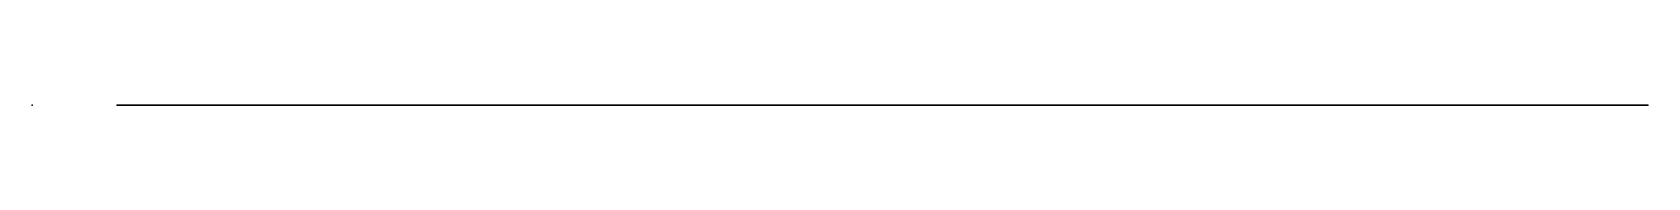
# Model space of a CAD drawing. Header units: centimetres. Extents: x 0 to 9.5, y 0 to 0.
import ezdxf

# ---------------------------------------------------------------- set-up
doc = ezdxf.new("R2010")
doc.units = ezdxf.units.CM
doc.header["$MEASUREMENT"] = 0
doc.layers.add('VESC EDU Mount v5_Sketch1', color=7, linetype='Continuous')

msp = doc.modelspace()

# ---------------------------------------------------------------- linework, layer by layer
at = {"layer": 'VESC EDU Mount v5_Sketch1'}
for p, q in [((0.5, 0, -0.9), (0.5, 0, -5.6)), ((0.8, 0, -5.9), (9.2, 0, -5.9)), ((9.2, 0, -0.6), (0.8, 0, -0.6)), ((2.3, 0, -4.8), (2.2864, 0, -2.26)), ((8.8839, 0, -3.9709), (2.2957, 0, -4.0063)), ((2.5785, 0, -5.7), (8.1785, 0, -5.7)), ((8.1785, 0, -1.3), (2.5785, 0, -5.7)), ((8.1785, 0, -1.3), (2.5785, 0, -1.3)), ((2.5785, 0, -1.3), (8.1785, 0, -5.7)), ((2.5785, 0, -1.3), (2.5785, 0, -5.7)), ((8.1785, 0, -5.7), (8.1785, 0, -1.3)), ((9.5, 0, -5.6), (9.5, 0, -0.9))]:
    msp.add_line(p, q, dxfattribs=at)
at = {"layer": 'VESC EDU Mount v5_Sketch1', "extrusion": (0, 1, 0)}
for centre in [(-2.2864, -2.26), (-2.3, -4.8), (-2.8285, -3.15), (-5.4785, -5.4), (-7.1785, -1.5), (-8.8839, -3.9709)]:
    msp.add_circle(centre, 0.175, dxfattribs=at)
for centre, start, end in [((-0.8, -0.9), 0, 90), ((-0.8, -5.6), 270, 0), ((-9.2, -5.6), 180, 270), ((-9.2, -0.9), 90, 180)]:
    msp.add_arc(centre, 0.3, start, end, dxfattribs=at)
at = {"layer": 'VESC EDU Mount v5_Sketch1'}
for p in [(0, 0), (0.5, 0, -0.6), (0.5, 0, -5.9), (5.3785, 0, -3.5), (9.5, 0, -5.9)]:
    msp.add_point(p, dxfattribs=at)

doc.saveas('drawing.dxf')
